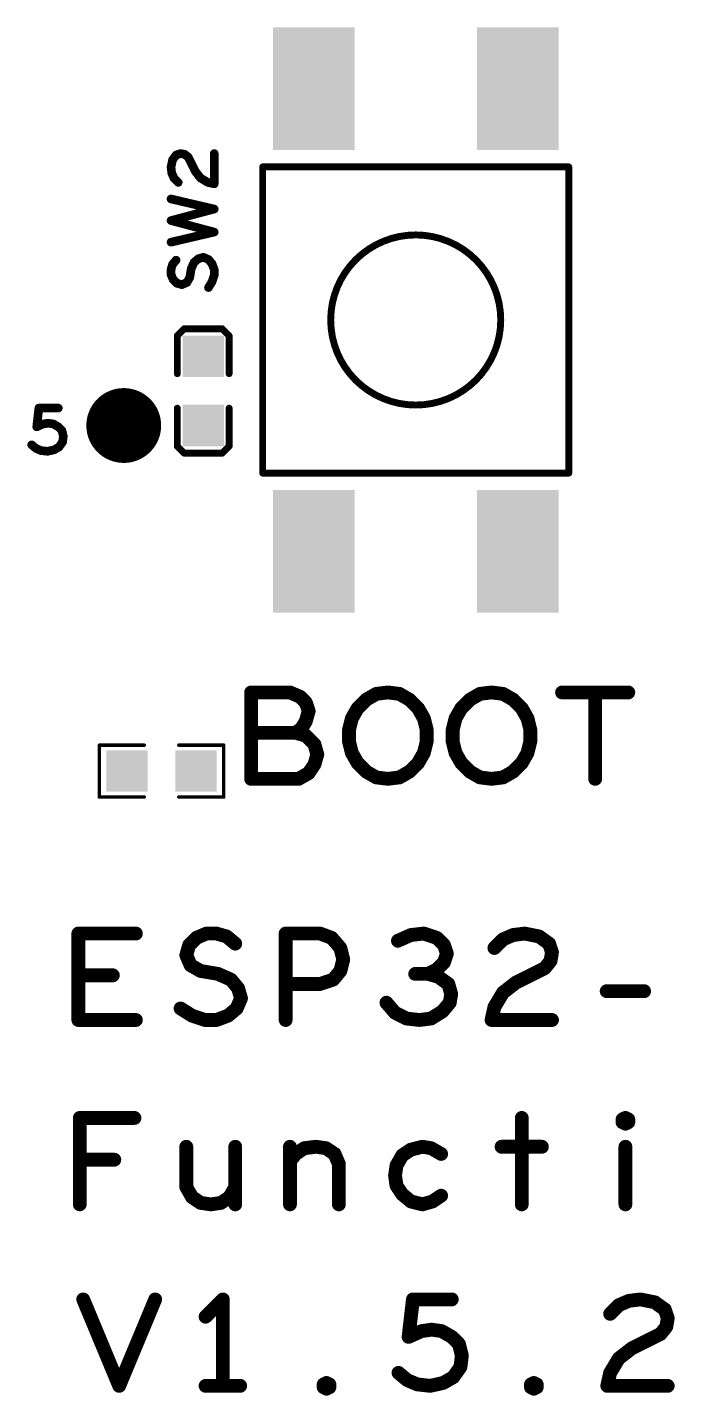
# Model space of a CAD drawing. Extents: x -11 to 101, y 2 to 100.
# Drawn here: x 41.55 to 51.07, y 37.58 to 57.69 of the extents above; entities that cross this region are included whole.
import ezdxf

# ---------------------------------------------------------------- set-up
doc = ezdxf.new("R2010")
doc.units = 0
doc.layers.get('0').update_dxf_attribs({"linetype": 'CONTINUOUS'})
doc.layers.add('SILK_TOP_ART', color=251, linetype='CONTINUOUS')
doc.layers.add('SOLDER_TOP_ART', color=18, linetype='CONTINUOUS')

# ---------------------------------------------------------------- blocks, each defined once
blk = doc.blocks.new('ROUND_312')
at = {"const_width": 0.1016}
blk.add_lwpolyline([(-0.0508, 0, 1), (0.0508, 0, 1)], format="xyb", close=True, dxfattribs=at)
blk = doc.blocks.new('ROUND_219')
at = {"const_width": 0.0508}
blk.add_lwpolyline([(-0.0254, 0, 1), (0.0254, 0, 1)], format="xyb", close=True, dxfattribs=at)
blk = doc.blocks.new('ROUND_165')
at = {"const_width": 0.0635}
blk.add_lwpolyline([(-0.03175, 0, 1), (0.03175, 0, 1)], format="xyb", close=True, dxfattribs=at)
blk = doc.blocks.new('ROUND_321')
at = {"const_width": 0.0254}
blk.add_lwpolyline([(-0.0127, 0, 1), (0.0127, 0, 1)], format="xyb", close=True, dxfattribs=at)
blk = doc.blocks.new('SQUARE_333')
blk.add_solid([(0.304, 0.304), (0.304, -0.304), (-0.304, 0.304), (-0.304, -0.304)])
blk = doc.blocks.new('ROUND_338')
at = {"const_width": 0.55}
blk.add_lwpolyline([(-0.275, 0, 1), (0.275, 0, 1)], format="xyb", close=True, dxfattribs=at)
blk = doc.blocks.new('RECTANGLE_367')
blk.add_solid([(0.6, 0.9), (0.6, -0.9), (-0.6, 0.9), (-0.6, -0.9)])

msp = doc.modelspace()

# ---------------------------------------------------------------- linework, layer by layer
at = {"layer": 'SILK_TOP_ART'}
for points, const_width in [([(43.7367, 55.8144), (43.8002, 55.8356)], 0.127), ([(43.8002, 55.8356), (43.8637, 55.825)], 0.127), ([(44.2976, 55.391), (44.2976, 55.8356)], 0.127), ([(43.6626, 55.6345), (43.6838, 55.7403)], 0.127), ([(43.6732, 55.5498), (43.6626, 55.6345)], 0.127), ([(43.6838, 55.7403), (43.7367, 55.8144)], 0.127), ([(43.8637, 55.825), (43.9166, 55.7826)], 0.127), ([(43.9166, 55.7826), (44.0224, 55.571)], 0.127), ([(43.7049, 55.4757), (43.6732, 55.5498)], 0.127), ([(43.7684, 55.4122), (43.7049, 55.4757)], 0.127), ([(44.0224, 55.571), (44.0965, 55.4757)], 0.127), ([(44.0965, 55.4757), (44.2024, 55.4122)], 0.127), ([(45.01, 55.6404), (45.01, 51.1404)], 0.1016), ([(49.51, 55.6404), (45.01, 55.6404)], 0.1016), ([(49.51, 51.1404), (49.51, 55.6404)], 0.1016), ([(44.2024, 55.4122), (44.2976, 55.391)], 0.127), ([(44.2976, 55.0206), (43.6626, 55.1688)], 0.127), ([(43.6626, 54.8513), (44.2976, 55.0206)], 0.127), ([(44.2976, 54.682), (43.6626, 54.8513)], 0.127), ([(43.6626, 54.5338), (44.2976, 54.682)], 0.127), ([(43.6838, 54.2057), (43.7367, 54.2692)], 0.127), ([(44.0013, 54.2375), (43.9589, 54.1422)], 0.127), ([(44.0648, 54.2904), (44.0013, 54.2375)], 0.127), ([(44.1388, 54.3116), (44.0648, 54.2904)], 0.127), ([(44.213, 54.2798), (44.1388, 54.3116)], 0.127), ([(44.2659, 54.2163), (44.213, 54.2798)], 0.127), ([(43.6626, 54.1316), (43.6838, 54.2057)], 0.127), ([(43.6626, 54.0575), (43.6626, 54.1316)], 0.127), ([(43.6944, 53.9835), (43.6626, 54.0575)], 0.127), ([(43.9589, 54.1422), (43.9378, 54.0152)], 0.127), ([(44.2976, 54.1316), (44.2659, 54.2163)], 0.127), ([(44.2659, 53.9517), (44.2976, 54.047)], 0.127), ([(44.2976, 54.047), (44.2976, 54.1316)], 0.127), ([(43.7473, 53.9306), (43.6944, 53.9835)], 0.127), ([(43.8214, 53.9094), (43.7473, 53.9306)], 0.127), ([(43.8954, 53.9411), (43.8214, 53.9094)], 0.127), ([(43.9378, 54.0152), (43.8954, 53.9411)], 0.127), ([(44.213, 53.867), (44.2659, 53.9517)], 0.127), ([(43.7548, 53.1604), (43.8561, 53.262)], 0.1016), ([(43.8561, 53.262), (44.4119, 53.262)], 0.1016), ([(44.4119, 53.262), (44.5168, 53.1571)], 0.1016), ([(43.7548, 52.6016), (43.7548, 53.1604)], 0.1016), ([(44.5168, 53.1571), (44.5168, 52.6016)], 0.1016), ([(41.6878, 51.8202), (41.7195, 52.0954)], 0.127), ([(41.7195, 52.0954), (42.0052, 52.0954)], 0.127), ([(43.7548, 52.0936), (43.7548, 51.5348)], 0.1016), ([(44.5168, 51.5348), (44.5168, 52.0936)], 0.1016), ([(41.783, 51.8626), (41.6878, 51.8202)], 0.127), ([(41.8571, 51.8731), (41.783, 51.8626)], 0.127), ([(41.9312, 51.8626), (41.8571, 51.8731)], 0.127), ([(42.0052, 51.8202), (41.9312, 51.8626)], 0.127), ([(42.0582, 51.7673), (42.0052, 51.8202)], 0.127), ([(42.0793, 51.6826), (42.0582, 51.7673)], 0.127), ([(42.0688, 51.598), (42.0793, 51.6826)], 0.127), ([(41.6137, 51.5556), (41.6772, 51.5027)], 0.127), ([(41.6772, 51.5027), (41.7512, 51.471)], 0.127), ([(41.7512, 51.471), (41.8465, 51.4604)], 0.127), ([(41.8465, 51.4604), (41.9418, 51.4816)], 0.127), ([(41.9418, 51.4816), (42.0158, 51.5239)], 0.127), ([(42.0158, 51.5239), (42.0688, 51.598)], 0.127), ([(43.7548, 51.5348), (43.8564, 51.4332)], 0.1016), ([(43.8564, 51.4332), (44.4152, 51.4332)], 0.1016), ([(44.4152, 51.4332), (44.5168, 51.5348)], 0.1016), ([(45.01, 51.1404), (49.51, 51.1404)], 0.1016), ([(45.411, 47.9171), (44.8395, 47.9171)], 0.2032), ([(44.8395, 47.9171), (44.8395, 46.6471)], 0.2032), ([(45.5591, 47.8536), (45.411, 47.9171)], 0.2032), ([(45.6438, 47.7689), (45.5591, 47.8536)], 0.2032), ([(45.6862, 47.642), (45.6438, 47.7689)], 0.2032), ([(46.4058, 47.6843), (46.5328, 47.8113)], 0.2032), ([(46.5328, 47.8113), (46.6809, 47.8959)], 0.2032), ([(46.6809, 47.8959), (46.8503, 47.9171)], 0.2032), ([(46.8503, 47.9171), (47.0196, 47.8959)], 0.2032), ([(47.0196, 47.8959), (47.1678, 47.8113)], 0.2032), ([(47.1678, 47.8113), (47.2948, 47.6843)], 0.2032), ([(47.9298, 47.6843), (48.0568, 47.8113)], 0.2032), ([(48.0568, 47.8113), (48.2049, 47.8959)], 0.2032), ([(48.2049, 47.8959), (48.3743, 47.9171)], 0.2032), ([(48.3743, 47.9171), (48.5436, 47.8959)], 0.2032), ([(48.5436, 47.8959), (48.6918, 47.8113)], 0.2032), ([(48.6918, 47.8113), (48.8188, 47.6843)], 0.2032), ([(49.4115, 47.9171), (50.3851, 47.9171)], 0.2032), ([(49.8983, 47.9171), (49.8983, 46.6471)], 0.2032), ([(45.6438, 47.4937), (45.6862, 47.642)], 0.2032), ([(46.3211, 47.5361), (46.4058, 47.6843)], 0.2032), ([(47.2948, 47.6843), (47.3795, 47.5361)], 0.2032), ([(47.8451, 47.5361), (47.9298, 47.6843)], 0.2032), ([(48.8188, 47.6843), (48.9035, 47.5361)], 0.2032), ([(45.4956, 47.3244), (45.5803, 47.3879)], 0.2032), ([(45.5803, 47.3879), (45.6438, 47.4937)], 0.2032), ([(46.2788, 47.3668), (46.3211, 47.5361)], 0.2032), ([(46.2788, 47.1974), (46.2788, 47.3668)], 0.2032), ([(47.3795, 47.5361), (47.4218, 47.3668)], 0.2032), ([(47.4218, 47.3668), (47.4218, 47.1974)], 0.2032), ([(47.8028, 47.3668), (47.8451, 47.5361)], 0.2032), ([(47.8028, 47.1974), (47.8028, 47.3668)], 0.2032), ([(48.9035, 47.5361), (48.9458, 47.3668)], 0.2032), ([(48.9458, 47.3668), (48.9458, 47.1974)], 0.2032), ([(45.4956, 47.3244), (44.8395, 47.3244)], 0.2032), ([(45.6438, 47.2821), (45.4956, 47.3244)], 0.2032), ([(45.7708, 47.1551), (45.6438, 47.2821)], 0.2032), ([(45.8131, 47.0069), (45.7708, 47.1551)], 0.2032), ([(46.3211, 47.0281), (46.2788, 47.1974)], 0.2032), ([(47.4218, 47.1974), (47.3795, 47.0281)], 0.2032), ([(47.8451, 47.0281), (47.8028, 47.1974)], 0.2032), ([(48.9458, 47.1974), (48.9035, 47.0281)], 0.2032), ([(42.6085, 47.1424), (42.6085, 46.3804)], 0.0508), ([(43.2689, 47.1424), (42.6085, 47.1424)], 0.0508), ([(43.7769, 47.1424), (44.4373, 47.1424)], 0.0508), ([(44.4373, 47.1424), (44.4373, 46.3804)], 0.0508), ([(45.7708, 46.8588), (45.8131, 47.0069)], 0.2032), ([(46.4058, 46.8799), (46.3211, 47.0281)], 0.2032), ([(47.3795, 47.0281), (47.2948, 46.8799)], 0.2032), ([(47.9298, 46.8799), (47.8451, 47.0281)], 0.2032), ([(48.9035, 47.0281), (48.8188, 46.8799)], 0.2032), ([(45.6862, 46.7317), (45.7708, 46.8588)], 0.2032), ([(46.5328, 46.7529), (46.4058, 46.8799)], 0.2032), ([(46.6809, 46.6683), (46.5328, 46.7529)], 0.2032), ([(47.1678, 46.7529), (47.0196, 46.6683)], 0.2032), ([(47.2948, 46.8799), (47.1678, 46.7529)], 0.2032), ([(48.0568, 46.7529), (47.9298, 46.8799)], 0.2032), ([(48.2049, 46.6683), (48.0568, 46.7529)], 0.2032), ([(48.6918, 46.7529), (48.5436, 46.6683)], 0.2032), ([(48.8188, 46.8799), (48.6918, 46.7529)], 0.2032), ([(44.8395, 46.6471), (45.538, 46.6471)], 0.2032), ([(45.538, 46.6471), (45.6862, 46.7317)], 0.2032), ([(46.8503, 46.6471), (46.6809, 46.6683)], 0.2032), ([(47.0196, 46.6683), (46.8503, 46.6471)], 0.2032), ([(48.3743, 46.6471), (48.2049, 46.6683)], 0.2032), ([(48.5436, 46.6683), (48.3743, 46.6471)], 0.2032), ([(42.6085, 46.3804), (43.2689, 46.3804)], 0.0508), ([(44.4373, 46.3804), (43.7769, 46.3804)], 0.0508), ([(42.2995, 43.1038), (42.2995, 44.3738)], 0.2032), ([(42.2995, 44.3738), (43.1461, 44.3738)], 0.2032), ([(44.0351, 44.3103), (44.1833, 44.3738)], 0.2032), ([(44.1833, 44.3738), (44.3315, 44.3738)], 0.2032), ([(44.3315, 44.3738), (44.4796, 44.3315)], 0.2032), ([(45.3475, 43.1038), (45.3475, 44.3738)], 0.2032), ([(45.3475, 44.3738), (45.8555, 44.3738)], 0.2032), ([(45.8555, 44.3738), (46.0248, 44.3103)], 0.2032), ([(47.189, 44.3526), (46.9985, 44.268)], 0.2032), ([(47.3795, 44.3738), (47.189, 44.3526)], 0.2032), ([(47.57, 44.3103), (47.3795, 44.3738)], 0.2032), ([(48.5436, 44.2891), (48.6918, 44.3526)], 0.2032), ([(48.6918, 44.3526), (48.8611, 44.3738)], 0.2032), ([(48.8611, 44.3738), (49.0728, 44.3315)], 0.2032), ([(43.8869, 44.0563), (43.9293, 44.2045)], 0.2032), ([(43.9293, 44.2045), (44.0351, 44.3103)], 0.2032), ([(44.4796, 44.3315), (44.6067, 44.2256)], 0.2032), ([(46.0248, 44.3103), (46.1518, 44.1621)], 0.2032), ([(46.1518, 44.1621), (46.1941, 43.9928)], 0.2032), ([(47.6758, 44.2045), (47.57, 44.3103)], 0.2032), ([(47.7181, 44.0775), (47.6758, 44.2045)], 0.2032), ([(48.4166, 44.1621), (48.5436, 44.2891)], 0.2032), ([(49.0728, 44.3315), (49.221, 44.2256)], 0.2032), ([(49.221, 44.2256), (49.2633, 44.0987)], 0.2032), ([(43.9505, 43.9081), (43.8869, 44.0563)], 0.2032), ([(46.1941, 43.9928), (46.1518, 43.8235)], 0.2032), ([(47.57, 43.8446), (47.6758, 43.9504)], 0.2032), ([(47.6758, 43.9504), (47.7181, 44.0775)], 0.2032), ([(49.2421, 43.9716), (49.1575, 43.8658)], 0.2032), ([(49.2633, 44.0987), (49.2421, 43.9716)], 0.2032), ([(42.8075, 43.76), (42.2995, 43.76)], 0.2032), ([(44.0986, 43.8235), (43.9505, 43.9081)], 0.2032), ([(44.3526, 43.7811), (44.0986, 43.8235)], 0.2032), ([(44.5431, 43.6965), (44.3526, 43.7811)], 0.2032), ([(46.1518, 43.8235), (46.046, 43.6965)], 0.2032), ([(47.443, 43.7811), (47.2525, 43.7811)], 0.2032), ([(47.443, 43.7811), (47.57, 43.8446)], 0.2032), ([(47.5911, 43.7388), (47.443, 43.7811)], 0.2032), ([(47.7393, 43.6329), (47.5911, 43.7388)], 0.2032), ([(49.1575, 43.8658), (48.7341, 43.6541)], 0.2032), ([(44.649, 43.5694), (44.5431, 43.6965)], 0.2032), ([(44.6913, 43.4213), (44.649, 43.5694)], 0.2032), ([(45.8555, 43.6329), (45.3475, 43.6329)], 0.2032), ([(46.046, 43.6965), (45.8555, 43.6329)], 0.2032), ([(47.7816, 43.4848), (47.7393, 43.6329)], 0.2032), ([(48.7341, 43.6541), (48.5436, 43.506)], 0.2032), ([(44.6278, 43.2731), (44.6913, 43.4213)], 0.2032), ([(46.8291, 43.3578), (46.9561, 43.2096)], 0.2032), ([(47.6547, 43.2308), (47.7605, 43.3578)], 0.2032), ([(47.7605, 43.3578), (47.7816, 43.4848)], 0.2032), ([(48.5436, 43.506), (48.4166, 43.2943)], 0.2032), ([(50.0676, 43.5271), (50.618, 43.5271)], 0.2032), ([(43.8023, 43.2731), (43.9716, 43.1673)], 0.2032), ([(43.9716, 43.1673), (44.1621, 43.1038)], 0.2032), ([(44.3315, 43.1038), (44.5008, 43.1673)], 0.2032), ([(44.5008, 43.1673), (44.6278, 43.2731)], 0.2032), ([(46.9561, 43.2096), (47.1254, 43.125)], 0.2032), ([(47.4853, 43.125), (47.6547, 43.2308)], 0.2032), ([(48.4166, 43.2943), (48.3743, 43.1038)], 0.2032), ([(43.1461, 43.1038), (42.2995, 43.1038)], 0.2032), ([(44.1621, 43.1038), (44.3315, 43.1038)], 0.2032), ([(47.1254, 43.125), (47.316, 43.1038)], 0.2032), ([(47.316, 43.1038), (47.4853, 43.125)], 0.2032), ([(48.3743, 43.1038), (49.2633, 43.1038)], 0.2032), ([(42.3206, 40.3945), (42.3206, 41.6645)], 0.2032), ([(42.3206, 41.6645), (43.125, 41.6645)], 0.2032), ([(48.8188, 41.6645), (48.8188, 40.3945)], 0.2032), ([(50.3005, 41.6433), (50.3428, 41.6645)], 0.2032), ([(50.3005, 41.601), (50.3005, 41.6433)], 0.2032), ([(50.3428, 41.5798), (50.3005, 41.601)], 0.2032), ([(50.3428, 41.6645), (50.3851, 41.6433)], 0.2032), ([(50.3851, 41.601), (50.3428, 41.5798)], 0.2032), ([(50.3851, 41.6433), (50.3851, 41.601)], 0.2032), ([(43.8869, 41.2411), (43.8869, 40.6485)], 0.2032), ([(44.6067, 40.3945), (44.6067, 41.2411)], 0.2032), ([(45.4109, 40.3945), (45.4109, 41.2411)], 0.2032), ([(45.4109, 41.0295), (45.4956, 41.1353)], 0.2032), ([(45.4956, 41.1353), (45.6226, 41.22)], 0.2032), ([(45.6226, 41.22), (45.792, 41.2411)], 0.2032), ([(45.792, 41.2411), (45.9401, 41.22)], 0.2032), ([(45.9401, 41.22), (46.0671, 41.1353)], 0.2032), ([(46.0671, 41.1353), (46.1307, 40.9872)], 0.2032), ([(47.189, 41.1988), (47.062, 41.1142)], 0.2032), ([(47.3583, 41.2411), (47.189, 41.1988)], 0.2032), ([(47.4853, 41.22), (47.3583, 41.2411)], 0.2032), ([(47.6335, 41.1353), (47.4853, 41.22)], 0.2032), ([(48.5225, 41.2411), (49.1151, 41.2411)], 0.2032), ([(50.3428, 41.2411), (50.3428, 40.3945)], 0.2032), ([(42.8286, 41.0507), (42.3206, 41.0507)], 0.2032), ([(46.1307, 40.9872), (46.1307, 40.3945)], 0.2032), ([(46.9773, 40.966), (46.9561, 40.8178)], 0.2032), ([(47.062, 41.1142), (46.9773, 40.966)], 0.2032), ([(46.9561, 40.8178), (46.9773, 40.6696)], 0.2032), ([(43.8869, 40.6485), (43.9716, 40.5003)], 0.2032), ([(44.522, 40.5003), (44.6067, 40.6485)], 0.2032), ([(46.9773, 40.6696), (47.062, 40.5426)], 0.2032), ([(47.062, 40.5426), (47.189, 40.4368)], 0.2032), ([(47.5065, 40.4368), (47.6335, 40.5215)], 0.2032), ([(43.9716, 40.5003), (44.0986, 40.4157)], 0.2032), ([(44.0986, 40.4157), (44.2468, 40.3945)], 0.2032), ([(44.2468, 40.3945), (44.395, 40.4157)], 0.2032), ([(44.395, 40.4157), (44.522, 40.5003)], 0.2032), ([(47.189, 40.4368), (47.3583, 40.3945)], 0.2032), ([(47.3583, 40.3945), (47.5065, 40.4368)], 0.2032), ([(42.3714, 38.9975), (42.9006, 37.7275)], 0.2032), ([(42.9006, 37.7275), (43.4298, 38.9975)], 0.2032), ([(44.4246, 38.9975), (44.1706, 38.7435)], 0.2032), ([(44.4246, 37.7275), (44.4246, 38.9975)], 0.2032), ([(47.1551, 38.4472), (47.2186, 38.9975)], 0.2032), ([(47.2186, 38.9975), (47.7901, 38.9975)], 0.2032), ([(50.1184, 38.7858), (50.2454, 38.9128)], 0.2032), ([(50.2454, 38.9128), (50.3936, 38.9763)], 0.2032), ([(50.3936, 38.9763), (50.5629, 38.9975)], 0.2032), ([(50.5629, 38.9975), (50.7746, 38.9552)], 0.2032), ([(50.7746, 38.9552), (50.9228, 38.8493)], 0.2032), ([(50.9228, 38.8493), (50.9651, 38.7224)], 0.2032), ([(50.9651, 38.7224), (50.9439, 38.5953)], 0.2032), ([(47.3456, 38.5318), (47.1551, 38.4472)], 0.2032), ([(47.4938, 38.553), (47.3456, 38.5318)], 0.2032), ([(47.6419, 38.5318), (47.4938, 38.553)], 0.2032), ([(47.7901, 38.4472), (47.6419, 38.5318)], 0.2032), ([(50.9439, 38.5953), (50.8593, 38.4895)], 0.2032), ([(47.8959, 38.3413), (47.7901, 38.4472)], 0.2032), ([(47.9383, 38.172), (47.8959, 38.3413)], 0.2032), ([(50.8593, 38.4895), (50.4359, 38.2778)], 0.2032), ([(47.9171, 38.0026), (47.9383, 38.172)], 0.2032), ([(50.2454, 38.1297), (50.1184, 37.918)], 0.2032), ([(50.4359, 38.2778), (50.2454, 38.1297)], 0.2032), ([(47.0069, 37.918), (47.1339, 37.8121)], 0.2032), ([(47.8113, 37.8545), (47.9171, 38.0026)], 0.2032), ([(50.1184, 37.918), (50.0761, 37.7275)], 0.2032), ([(44.1706, 37.7275), (44.6786, 37.7275)], 0.2032), ([(45.9063, 37.7487), (45.9486, 37.7698)], 0.2032), ([(45.9063, 37.7063), (45.9063, 37.7487)], 0.2032), ([(45.9486, 37.6852), (45.9063, 37.7063)], 0.2032), ([(45.9486, 37.7698), (45.9909, 37.7487)], 0.2032), ([(45.9909, 37.7063), (45.9486, 37.6852)], 0.2032), ([(45.9909, 37.7487), (45.9909, 37.7063)], 0.2032), ([(47.1339, 37.8121), (47.2821, 37.7487)], 0.2032), ([(47.2821, 37.7487), (47.4726, 37.7275)], 0.2032), ([(47.4726, 37.7275), (47.6631, 37.7698)], 0.2032), ([(47.6631, 37.7698), (47.8113, 37.8545)], 0.2032), ([(48.9543, 37.7487), (48.9966, 37.7698)], 0.2032), ([(48.9543, 37.7063), (48.9543, 37.7487)], 0.2032), ([(48.9966, 37.6852), (48.9543, 37.7063)], 0.2032), ([(48.9966, 37.7698), (49.0389, 37.7487)], 0.2032), ([(49.0389, 37.7063), (48.9966, 37.6852)], 0.2032), ([(49.0389, 37.7487), (49.0389, 37.7063)], 0.2032), ([(50.0761, 37.7275), (50.9651, 37.7275)], 0.2032)]:
    msp.add_lwpolyline(points, dxfattribs=dict(at, const_width=const_width))
at = {"layer": 'SILK_TOP_ART', "const_width": 0.1016}
msp.add_lwpolyline([(46.01, 53.3904, 1), (48.51, 53.3904, 1)], format="xyb", close=True, dxfattribs=at)

# ---------------------------------------------------------------- block references
at = {"layer": 'SILK_TOP_ART'}
for name, p in [('ROUND_165', (43.8002, 55.8356)), ('ROUND_165', (44.2976, 55.8356)), ('ROUND_165', (43.6626, 55.6345)), ('ROUND_165', (43.6838, 55.7403)), ('ROUND_165', (43.7367, 55.8144)), ('ROUND_165', (43.8637, 55.825)), ('ROUND_165', (43.9166, 55.7826)), ('ROUND_165', (43.6732, 55.5498)), ('ROUND_165', (43.7049, 55.4757)), ('ROUND_165', (44.0224, 55.571)), ('ROUND_165', (44.0965, 55.4757)), ('ROUND_219', (45.01, 55.6404)), ('ROUND_219', (45.01, 55.6404)), ('ROUND_219', (49.51, 55.6404)), ('ROUND_219', (49.51, 55.6404)), ('ROUND_165', (43.7684, 55.4122)), ('ROUND_165', (44.2024, 55.4122)), ('ROUND_165', (44.2976, 55.391)), ('ROUND_165', (43.6626, 55.1688)), ('ROUND_165', (43.6626, 54.8513)), ('ROUND_165', (44.2976, 55.0206)), ('ROUND_165', (44.2976, 54.682)), ('ROUND_165', (43.6626, 54.5338)), ('ROUND_165', (43.7367, 54.2692)), ('ROUND_165', (44.0013, 54.2375)), ('ROUND_165', (44.0648, 54.2904)), ('ROUND_165', (44.1388, 54.3116)), ('ROUND_165', (44.213, 54.2798)), ('ROUND_165', (43.6626, 54.1316)), ('ROUND_165', (43.6626, 54.0575)), ('ROUND_165', (43.6838, 54.2057)), ('ROUND_165', (43.9589, 54.1422)), ('ROUND_165', (44.2659, 54.2163)), ('ROUND_165', (44.2976, 54.1316)), ('ROUND_165', (44.2976, 54.047)), ('ROUND_165', (43.6944, 53.9835)), ('ROUND_165', (43.7473, 53.9306)), ('ROUND_165', (43.8214, 53.9094)), ('ROUND_165', (43.8954, 53.9411)), ('ROUND_165', (43.9378, 54.0152)), ('ROUND_165', (44.213, 53.867)), ('ROUND_165', (44.2659, 53.9517)), ('ROUND_219', (43.8561, 53.262)), ('ROUND_219', (43.8561, 53.262)), ('ROUND_219', (44.4119, 53.262)), ('ROUND_219', (44.4119, 53.262)), ('ROUND_219', (43.7548, 53.1604)), ('ROUND_219', (43.7548, 53.1604)), ('ROUND_219', (44.5168, 53.1571)), ('ROUND_219', (44.5168, 53.1571)), ('ROUND_219', (43.7548, 52.6016)), ('ROUND_219', (44.5168, 52.6016)), ('ROUND_165', (41.7195, 52.0954)), ('ROUND_165', (42.0052, 52.0954)), ('ROUND_219', (43.7548, 52.0936)), ('ROUND_219', (44.5168, 52.0936)), ('ROUND_165', (41.6878, 51.8202)), ('ROUND_165', (41.783, 51.8626)), ('ROUND_165', (41.8571, 51.8731)), ('ROUND_165', (41.9312, 51.8626)), ('ROUND_165', (42.0052, 51.8202)), ('ROUND_165', (42.0582, 51.7673)), ('ROUND_165', (42.0793, 51.6826)), ('ROUND_165', (41.6137, 51.5556)), ('ROUND_165', (41.6772, 51.5027)), ('ROUND_165', (41.7512, 51.471)), ('ROUND_165', (41.8465, 51.4604)), ('ROUND_165', (41.9418, 51.4816)), ('ROUND_165', (42.0158, 51.5239)), ('ROUND_165', (42.0688, 51.598)), ('ROUND_219', (43.7548, 51.5348)), ('ROUND_219', (43.7548, 51.5348)), ('ROUND_219', (43.8564, 51.4332)), ('ROUND_219', (43.8564, 51.4332)), ('ROUND_219', (44.4152, 51.4332)), ('ROUND_219', (44.4152, 51.4332)), ('ROUND_219', (44.5168, 51.5348)), ('ROUND_219', (44.5168, 51.5348)), ('ROUND_219', (45.01, 51.1404)), ('ROUND_219', (45.01, 51.1404)), ('ROUND_219', (49.51, 51.1404)), ('ROUND_219', (49.51, 51.1404)), ('ROUND_312', (44.8395, 47.9171)), ('ROUND_312', (45.411, 47.9171)), ('ROUND_312', (45.5591, 47.8536)), ('ROUND_312', (45.6438, 47.7689)), ('ROUND_312', (46.5328, 47.8113)), ('ROUND_312', (46.6809, 47.8959)), ('ROUND_312', (46.8503, 47.9171)), ('ROUND_312', (47.0196, 47.8959)), ('ROUND_312', (47.1678, 47.8113)), ('ROUND_312', (48.0568, 47.8113)), ('ROUND_312', (48.2049, 47.8959)), ('ROUND_312', (48.3743, 47.9171)), ('ROUND_312', (48.5436, 47.8959)), ('ROUND_312', (48.6918, 47.8113)), ('ROUND_312', (49.4115, 47.9171)), ('ROUND_312', (49.8983, 47.9171)), ('ROUND_312', (50.3851, 47.9171)), ('ROUND_312', (45.6862, 47.642)), ('ROUND_312', (46.4058, 47.6843)), ('ROUND_312', (47.2948, 47.6843)), ('ROUND_312', (47.9298, 47.6843)), ('ROUND_312', (48.8188, 47.6843)), ('ROUND_312', (45.5803, 47.3879)), ('ROUND_312', (45.6438, 47.4937)), ('ROUND_312', (46.2788, 47.3668)), ('ROUND_312', (46.3211, 47.5361)), ('ROUND_312', (47.3795, 47.5361)), ('ROUND_312', (47.4218, 47.3668)), ('ROUND_312', (47.8028, 47.3668)), ('ROUND_312', (47.8451, 47.5361)), ('ROUND_312', (48.9035, 47.5361)), ('ROUND_312', (48.9458, 47.3668)), ('ROUND_312', (44.8395, 47.3244)), ('ROUND_312', (45.4956, 47.3244)), ('ROUND_312', (45.4956, 47.3244)), ('ROUND_312', (45.6438, 47.2821)), ('ROUND_312', (45.7708, 47.1551)), ('ROUND_312', (46.2788, 47.1974)), ('ROUND_312', (47.4218, 47.1974)), ('ROUND_312', (47.8028, 47.1974)), ('ROUND_312', (48.9458, 47.1974)), ('ROUND_321', (42.6085, 47.1424)), ('ROUND_321', (42.6085, 47.1424)), ('ROUND_321', (43.2689, 47.1424)), ('ROUND_321', (43.7769, 47.1424)), ('ROUND_321', (44.4373, 47.1424)), ('ROUND_321', (44.4373, 47.1424)), ('ROUND_312', (45.8131, 47.0069)), ('ROUND_312', (46.3211, 47.0281)), ('ROUND_312', (47.3795, 47.0281)), ('ROUND_312', (47.8451, 47.0281)), ('ROUND_312', (48.9035, 47.0281)), ('ROUND_312', (45.7708, 46.8588)), ('ROUND_312', (46.4058, 46.8799)), ('ROUND_312', (46.5328, 46.7529)), ('ROUND_312', (47.1678, 46.7529)), ('ROUND_312', (47.2948, 46.8799)), ('ROUND_312', (47.9298, 46.8799)), ('ROUND_312', (48.0568, 46.7529)), ('ROUND_312', (48.6918, 46.7529)), ('ROUND_312', (48.8188, 46.8799)), ('ROUND_312', (44.8395, 46.6471)), ('ROUND_312', (45.538, 46.6471)), ('ROUND_312', (45.6862, 46.7317)), ('ROUND_312', (46.6809, 46.6683)), ('ROUND_312', (46.8503, 46.6471)), ('ROUND_312', (46.8503, 46.6471)), ('ROUND_312', (47.0196, 46.6683)), ('ROUND_312', (48.2049, 46.6683)), ('ROUND_312', (48.3743, 46.6471)), ('ROUND_312', (48.3743, 46.6471)), ('ROUND_312', (48.5436, 46.6683)), ('ROUND_312', (49.8983, 46.6471)), ('ROUND_321', (42.6085, 46.3804)), ('ROUND_321', (42.6085, 46.3804)), ('ROUND_321', (43.2689, 46.3804)), ('ROUND_321', (43.7769, 46.3804)), ('ROUND_321', (44.4373, 46.3804)), ('ROUND_321', (44.4373, 46.3804)), ('ROUND_312', (42.2995, 44.3738)), ('ROUND_312', (43.1461, 44.3738)), ('ROUND_312', (44.1833, 44.3738)), ('ROUND_312', (44.3315, 44.3738)), ('ROUND_312', (45.3475, 44.3738)), ('ROUND_312', (45.8555, 44.3738)), ('ROUND_312', (47.189, 44.3526)), ('ROUND_312', (47.3795, 44.3738)), ('ROUND_312', (48.6918, 44.3526)), ('ROUND_312', (48.8611, 44.3738)), ('ROUND_312', (43.9293, 44.2045)), ('ROUND_312', (44.0351, 44.3103)), ('ROUND_312', (44.4796, 44.3315)), ('ROUND_312', (44.6067, 44.2256)), ('ROUND_312', (46.0248, 44.3103)), ('ROUND_312', (46.1518, 44.1621)), ('ROUND_312', (46.9985, 44.268)), ('ROUND_312', (47.57, 44.3103)), ('ROUND_312', (47.6758, 44.2045)), ('ROUND_312', (48.4166, 44.1621)), ('ROUND_312', (48.5436, 44.2891)), ('ROUND_312', (49.0728, 44.3315)), ('ROUND_312', (49.221, 44.2256)), ('ROUND_312', (43.8869, 44.0563)), ('ROUND_312', (46.1941, 43.9928)), ('ROUND_312', (47.6758, 43.9504)), ('ROUND_312', (47.7181, 44.0775)), ('ROUND_312', (49.2421, 43.9716)), ('ROUND_312', (49.2633, 44.0987)), ('ROUND_312', (42.2995, 43.76)), ('ROUND_312', (42.8075, 43.76)), ('ROUND_312', (43.9505, 43.9081)), ('ROUND_312', (44.0986, 43.8235)), ('ROUND_312', (44.3526, 43.7811)), ('ROUND_312', (46.1518, 43.8235)), ('ROUND_312', (47.2525, 43.7811)), ('ROUND_312', (47.443, 43.7811)), ('ROUND_312', (47.443, 43.7811)), ('ROUND_312', (47.57, 43.8446)), ('ROUND_312', (47.5911, 43.7388)), ('ROUND_312', (49.1575, 43.8658)), ('ROUND_312', (44.5431, 43.6965)), ('ROUND_312', (44.649, 43.5694)), ('ROUND_312', (45.3475, 43.6329)), ('ROUND_312', (45.8555, 43.6329)), ('ROUND_312', (46.046, 43.6965)), ('ROUND_312', (47.7393, 43.6329)), ('ROUND_312', (48.7341, 43.6541)), ('ROUND_312', (44.6913, 43.4213)), ('ROUND_312', (46.8291, 43.3578)), ('ROUND_312', (47.7605, 43.3578)), ('ROUND_312', (47.7816, 43.4848)), ('ROUND_312', (48.5436, 43.506)), ('ROUND_312', (50.0676, 43.5271)), ('ROUND_312', (50.618, 43.5271)), ('ROUND_312', (43.8023, 43.2731)), ('ROUND_312', (43.9716, 43.1673)), ('ROUND_312', (44.5008, 43.1673)), ('ROUND_312', (44.6278, 43.2731)), ('ROUND_312', (46.9561, 43.2096)), ('ROUND_312', (47.6547, 43.2308)), ('ROUND_312', (48.4166, 43.2943)), ('ROUND_312', (42.2995, 43.1038)), ('ROUND_312', (43.1461, 43.1038)), ('ROUND_312', (44.1621, 43.1038)), ('ROUND_312', (44.3315, 43.1038)), ('ROUND_312', (45.3475, 43.1038)), ('ROUND_312', (47.1254, 43.125)), ('ROUND_312', (47.316, 43.1038)), ('ROUND_312', (47.4853, 43.125)), ('ROUND_312', (48.3743, 43.1038)), ('ROUND_312', (49.2633, 43.1038)), ('ROUND_312', (42.3206, 41.6645)), ('ROUND_312', (43.125, 41.6645)), ('ROUND_312', (48.8188, 41.6645)), ('ROUND_312', (50.3005, 41.6433)), ('ROUND_312', (50.3005, 41.601)), ('ROUND_312', (50.3428, 41.6645)), ('ROUND_312', (50.3428, 41.5798)), ('ROUND_312', (50.3428, 41.5798)), ('ROUND_312', (50.3851, 41.6433)), ('ROUND_312', (50.3851, 41.601)), ('ROUND_312', (43.8869, 41.2411)), ('ROUND_312', (44.6067, 41.2411)), ('ROUND_312', (45.4109, 41.2411)), ('ROUND_312', (45.4956, 41.1353)), ('ROUND_312', (45.6226, 41.22)), ('ROUND_312', (45.792, 41.2411)), ('ROUND_312', (45.9401, 41.22)), ('ROUND_312', (46.0671, 41.1353)), ('ROUND_312', (47.189, 41.1988)), ('ROUND_312', (47.3583, 41.2411)), ('ROUND_312', (47.4853, 41.22)), ('ROUND_312', (47.6335, 41.1353)), ('ROUND_312', (48.5225, 41.2411)), ('ROUND_312', (49.1151, 41.2411)), ('ROUND_312', (50.3428, 41.2411)), ('ROUND_312', (42.3206, 41.0507)), ('ROUND_312', (42.8286, 41.0507)), ('ROUND_312', (45.4109, 41.0295)), ('ROUND_312', (46.1307, 40.9872)), ('ROUND_312', (46.9773, 40.966)), ('ROUND_312', (47.062, 41.1142)), ('ROUND_312', (46.9561, 40.8178)), ('ROUND_312', (43.8869, 40.6485)), ('ROUND_312', (44.6067, 40.6485)), ('ROUND_312', (46.9773, 40.6696)), ('ROUND_312', (47.062, 40.5426)), ('ROUND_312', (47.6335, 40.5215)), ('ROUND_312', (42.3206, 40.3945)), ('ROUND_312', (43.9716, 40.5003)), ('ROUND_312', (44.0986, 40.4157)), ('ROUND_312', (44.2468, 40.3945)), ('ROUND_312', (44.395, 40.4157)), ('ROUND_312', (44.522, 40.5003)), ('ROUND_312', (44.6067, 40.3945)), ('ROUND_312', (45.4109, 40.3945)), ('ROUND_312', (46.1307, 40.3945)), ('ROUND_312', (47.189, 40.4368)), ('ROUND_312', (47.3583, 40.3945)), ('ROUND_312', (47.5065, 40.4368)), ('ROUND_312', (48.8188, 40.3945)), ('ROUND_312', (50.3428, 40.3945)), ('ROUND_312', (42.3714, 38.9975)), ('ROUND_312', (43.4298, 38.9975)), ('ROUND_312', (44.4246, 38.9975)), ('ROUND_312', (47.2186, 38.9975)), ('ROUND_312', (47.7901, 38.9975)), ('ROUND_312', (50.2454, 38.9128)), ('ROUND_312', (50.3936, 38.9763)), ('ROUND_312', (50.5629, 38.9975)), ('ROUND_312', (50.7746, 38.9552)), ('ROUND_312', (44.1706, 38.7435)), ('ROUND_312', (50.1184, 38.7858)), ('ROUND_312', (50.9228, 38.8493)), ('ROUND_312', (50.9651, 38.7224)), ('ROUND_312', (47.3456, 38.5318)), ('ROUND_312', (47.4938, 38.553)), ('ROUND_312', (47.6419, 38.5318)), ('ROUND_312', (50.9439, 38.5953)), ('ROUND_312', (47.1551, 38.4472)), ('ROUND_312', (47.7901, 38.4472)), ('ROUND_312', (47.8959, 38.3413)), ('ROUND_312', (50.8593, 38.4895)), ('ROUND_312', (47.9383, 38.172)), ('ROUND_312', (50.2454, 38.1297)), ('ROUND_312', (50.4359, 38.2778)), ('ROUND_312', (47.0069, 37.918)), ('ROUND_312', (47.9171, 38.0026)), ('ROUND_312', (50.1184, 37.918)), ('ROUND_312', (42.9006, 37.7275)), ('ROUND_312', (44.1706, 37.7275)), ('ROUND_312', (44.4246, 37.7275)), ('ROUND_312', (44.6786, 37.7275)), ('ROUND_312', (45.9063, 37.7487)), ('ROUND_312', (45.9063, 37.7063)), ('ROUND_312', (45.9486, 37.7698)), ('ROUND_312', (45.9909, 37.7487)), ('ROUND_312', (45.9909, 37.7063)), ('ROUND_312', (47.1339, 37.8121)), ('ROUND_312', (47.2821, 37.7487)), ('ROUND_312', (47.4726, 37.7275)), ('ROUND_312', (47.6631, 37.7698)), ('ROUND_312', (47.8113, 37.8545)), ('ROUND_312', (48.9543, 37.7487)), ('ROUND_312', (48.9543, 37.7063)), ('ROUND_312', (48.9966, 37.7698)), ('ROUND_312', (49.0389, 37.7487)), ('ROUND_312', (49.0389, 37.7063)), ('ROUND_312', (50.0761, 37.7275)), ('ROUND_312', (50.9651, 37.7275)), ('ROUND_312', (45.9486, 37.6852)), ('ROUND_312', (45.9486, 37.6852)), ('ROUND_312', (48.9966, 37.6852)), ('ROUND_312', (48.9966, 37.6852))]:
    msp.add_blockref(name, p, dxfattribs=at)
at = {"layer": 'SOLDER_TOP_ART'}
for name, p in [('RECTANGLE_367', (45.76, 56.7904)), ('RECTANGLE_367', (48.76, 56.7904)), ('SQUARE_333', (44.1358, 52.8556)), ('ROUND_338', (42.9674, 51.8396)), ('SQUARE_333', (44.1358, 51.8396)), ('RECTANGLE_367', (45.76, 49.9904)), ('RECTANGLE_367', (48.76, 49.9904)), ('SQUARE_333', (43.0149, 46.7614)), ('SQUARE_333', (44.0309, 46.7614))]:
    msp.add_blockref(name, p, dxfattribs=at)

doc.saveas('drawing.dxf')
